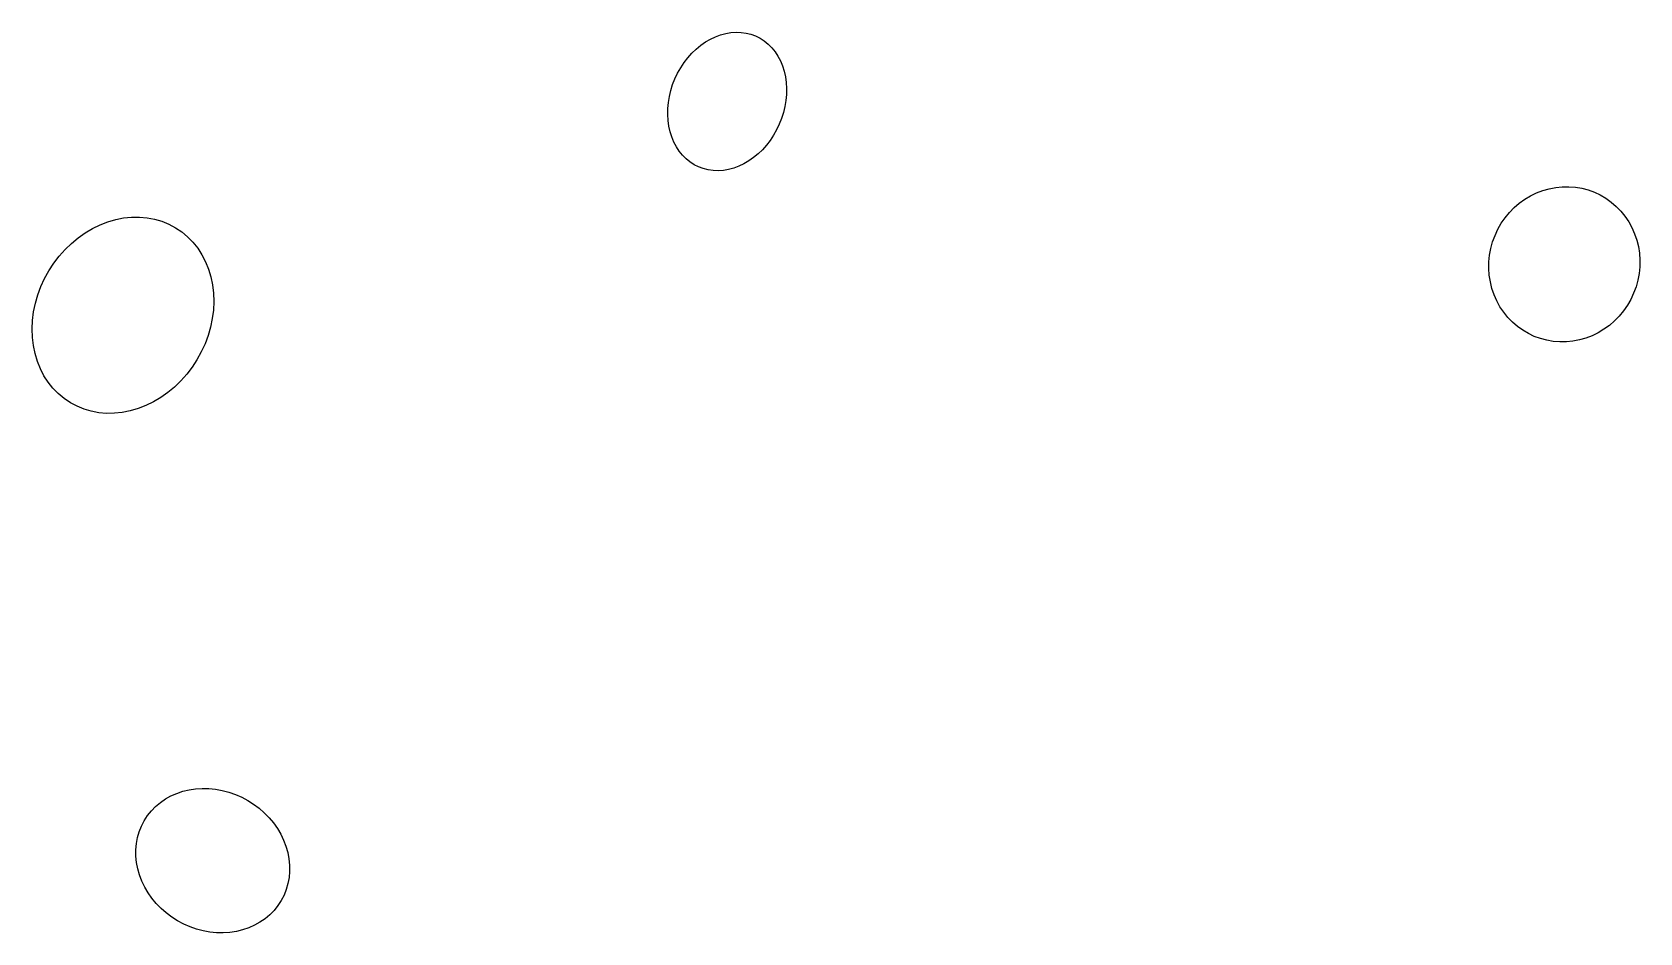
# Model space of a CAD drawing. Header units: metres. Extents: x -12209 to 21926, y -292849 to -276463.
# Drawn here: x 9554 to 15367, y -288736 to -285481 of the extents above; entities that cross this region are included whole.
import ezdxf

# ---------------------------------------------------------------- set-up
doc = ezdxf.new("R2010")
doc.units = ezdxf.units.M

msp = doc.modelspace()

# ---------------------------------------------------------------- linework, layer by layer
at = {"layer": 'LAYER'}
for p, q in [((11988.6, -285516.63), (12006.34, -285506.26)), ((11988.6, -285516.63), (12006.34, -285506.26)), ((12006.34, -285506.26), (12024.55, -285497.6)), ((12006.34, -285506.26), (12024.55, -285497.6)), ((12024.55, -285497.6), (12043.08, -285490.72)), ((12024.55, -285497.6), (12043.08, -285490.72)), ((12043.08, -285490.72), (12061.79, -285485.68)), ((12043.08, -285490.72), (12061.79, -285485.68)), ((12061.79, -285485.68), (12080.54, -285482.51)), ((12061.79, -285485.68), (12080.54, -285482.51)), ((12080.54, -285482.51), (12099.19, -285481.23)), ((12080.54, -285482.51), (12099.19, -285481.23)), ((12099.19, -285481.23), (12117.59, -285481.86)), ((12099.19, -285481.23), (12117.59, -285481.86)), ((12117.59, -285481.86), (12135.6, -285484.4)), ((12117.59, -285481.86), (12135.6, -285484.4)), ((12135.6, -285484.4), (12153.09, -285488.81)), ((12135.6, -285484.4), (12153.09, -285488.81)), ((12153.09, -285488.81), (12169.93, -285495.07)), ((12153.09, -285488.81), (12169.93, -285495.07)), ((12169.93, -285495.07), (12185.98, -285503.13)), ((12169.93, -285495.07), (12185.98, -285503.13)), ((12185.98, -285503.13), (12201.12, -285512.94)), ((12185.98, -285503.13), (12201.12, -285512.94)), ((11924.84, -285573.53), (11939.44, -285557.2)), ((11924.84, -285573.53), (11939.44, -285557.2)), ((11939.44, -285557.2), (11955.02, -285542.2)), ((11939.44, -285557.2), (11955.02, -285542.2)), ((11955.02, -285542.2), (11971.44, -285528.65)), ((11955.02, -285542.2), (11971.44, -285528.65)), ((11971.44, -285528.65), (11988.6, -285516.63)), ((11971.44, -285528.65), (11988.6, -285516.63)), ((12201.12, -285512.94), (12215.24, -285524.4)), ((12201.12, -285512.94), (12215.24, -285524.4)), ((12215.24, -285524.4), (12228.23, -285537.45)), ((12215.24, -285524.4), (12228.23, -285537.45)), ((12228.23, -285537.45), (12240, -285551.97)), ((12228.23, -285537.45), (12240, -285551.97)), ((12240, -285551.97), (12250.44, -285567.86)), ((12240, -285551.97), (12250.44, -285567.86)), ((12250.44, -285567.86), (12259.49, -285585)), ((12250.44, -285567.86), (12259.49, -285585)), ((11887.91, -285629.18), (11898.97, -285609.66)), ((11887.91, -285629.18), (11898.97, -285609.66)), ((11898.97, -285609.66), (11911.31, -285591.06)), ((11898.97, -285609.66), (11911.31, -285591.06)), ((11911.31, -285591.06), (11924.84, -285573.53)), ((11911.31, -285591.06), (11924.84, -285573.53)), ((12259.49, -285585), (12267.07, -285603.25)), ((12259.49, -285585), (12267.07, -285603.25)), ((12267.07, -285603.25), (12273.13, -285622.48)), ((12267.07, -285603.25), (12273.13, -285622.48)), ((12273.13, -285622.48), (12277.62, -285642.54)), ((12273.13, -285622.48), (12277.62, -285642.54)), ((11863.17, -285691.83), (11869.94, -285670.43)), ((11863.17, -285691.83), (11869.94, -285670.43)), ((11869.94, -285670.43), (11878.21, -285649.49)), ((11869.94, -285670.43), (11878.21, -285649.49)), ((11878.21, -285649.49), (11887.91, -285629.18)), ((11878.21, -285649.49), (11887.91, -285629.18)), ((12277.62, -285642.54), (12280.51, -285663.28)), ((12277.62, -285642.54), (12280.51, -285663.28)), ((12280.51, -285663.28), (12281.77, -285684.54)), ((12280.51, -285663.28), (12281.77, -285684.54)), ((12281.77, -285684.54), (12281.39, -285706.16)), ((12281.77, -285684.54), (12281.39, -285706.16)), ((11852.32, -285757.18), (11854.33, -285735.37)), ((11852.32, -285757.18), (11854.33, -285735.37)), ((11854.33, -285735.37), (11857.96, -285713.53)), ((11854.33, -285735.37), (11857.96, -285713.53)), ((11857.96, -285713.53), (11863.17, -285691.83)), ((11857.96, -285713.53), (11863.17, -285691.83)), ((12279.38, -285727.98), (12275.75, -285749.82)), ((12279.38, -285727.98), (12275.75, -285749.82)), ((12281.39, -285706.16), (12279.38, -285727.98)), ((12281.39, -285706.16), (12279.38, -285727.98)), ((11851.95, -285778.8), (11852.32, -285757.18)), ((11851.95, -285778.8), (11852.32, -285757.18)), ((11853.2, -285800.06), (11851.95, -285778.8)), ((11853.2, -285800.06), (11851.95, -285778.8)), ((11856.09, -285820.8), (11853.2, -285800.06)), ((11856.09, -285820.8), (11853.2, -285800.06)), ((12263.77, -285792.92), (12255.5, -285813.85)), ((12263.77, -285792.92), (12255.5, -285813.85)), ((12270.54, -285771.52), (12263.77, -285792.92)), ((12270.54, -285771.52), (12263.77, -285792.92)), ((12275.75, -285749.82), (12270.54, -285771.52)), ((12275.75, -285749.82), (12270.54, -285771.52)), ((11860.58, -285840.87), (11856.09, -285820.8)), ((11860.58, -285840.87), (11856.09, -285820.8)), ((11866.64, -285860.1), (11860.58, -285840.87)), ((11866.64, -285860.1), (11860.58, -285840.87)), ((11874.22, -285878.35), (11866.64, -285860.1)), ((11874.22, -285878.35), (11866.64, -285860.1)), ((12234.74, -285853.69), (12222.4, -285872.29)), ((12234.74, -285853.69), (12222.4, -285872.29)), ((12245.8, -285834.16), (12234.74, -285853.69)), ((12245.8, -285834.16), (12234.74, -285853.69)), ((12255.5, -285813.85), (12245.8, -285834.16)), ((12255.5, -285813.85), (12245.8, -285834.16)), ((11883.27, -285895.49), (11874.22, -285878.35)), ((11883.27, -285895.49), (11874.22, -285878.35)), ((11893.72, -285911.38), (11883.27, -285895.49)), ((11893.72, -285911.38), (11883.27, -285895.49)), ((11905.48, -285925.9), (11893.72, -285911.38)), ((11905.48, -285925.9), (11893.72, -285911.38)), ((12194.27, -285906.15), (12178.69, -285921.15)), ((12194.27, -285906.15), (12178.69, -285921.15)), ((12208.88, -285889.82), (12194.27, -285906.15)), ((12208.88, -285889.82), (12194.27, -285906.15)), ((12222.4, -285872.29), (12208.88, -285889.82)), ((12222.4, -285872.29), (12208.88, -285889.82)), ((11918.47, -285938.94), (11905.48, -285925.9)), ((11918.47, -285938.94), (11905.48, -285925.9)), ((11932.59, -285950.41), (11918.47, -285938.94)), ((11932.59, -285950.41), (11918.47, -285938.94)), ((11947.74, -285960.21), (11932.59, -285950.41)), ((11947.74, -285960.21), (11932.59, -285950.41)), ((11963.78, -285968.28), (11947.74, -285960.21)), ((11963.78, -285968.28), (11947.74, -285960.21)), ((11963.78, -285968.28), (11963.78, -285968.28)), ((11980.62, -285974.54), (11963.78, -285968.28)), ((11963.78, -285968.28), (11963.78, -285968.28)), ((11980.62, -285974.54), (11963.78, -285968.28)), ((11998.11, -285978.95), (11980.62, -285974.54)), ((11998.11, -285978.95), (11980.62, -285974.54)), ((12090.63, -285972.62), (12071.92, -285977.67)), ((12090.63, -285972.62), (12071.92, -285977.67)), ((12109.16, -285965.75), (12090.63, -285972.62)), ((12109.16, -285965.75), (12090.63, -285972.62)), ((12127.37, -285957.09), (12109.16, -285965.75)), ((12127.37, -285957.09), (12109.16, -285965.75)), ((12145.12, -285946.71), (12127.37, -285957.09)), ((12145.12, -285946.71), (12127.37, -285957.09)), ((12162.27, -285934.7), (12145.12, -285946.71)), ((12162.27, -285934.7), (12145.12, -285946.71)), ((12178.69, -285921.15), (12162.27, -285934.7)), ((12178.69, -285921.15), (12162.27, -285934.7)), ((12016.12, -285981.48), (11998.11, -285978.95)), ((12016.12, -285981.48), (11998.11, -285978.95)), ((12034.52, -285982.11), (12016.12, -285981.48)), ((12034.52, -285982.11), (12016.12, -285981.48)), ((12053.17, -285980.84), (12034.52, -285982.11)), ((12053.17, -285980.84), (12034.52, -285982.11)), ((12071.92, -285977.67), (12053.17, -285980.84)), ((12071.92, -285977.67), (12053.17, -285980.84)), ((14930.98, -286099.42), (14950.72, -286085.15)), ((14930.98, -286099.42), (14950.72, -286085.15)), ((14950.72, -286085.15), (14971.54, -286072.67)), ((14950.72, -286085.15), (14971.54, -286072.67)), ((14971.54, -286072.67), (14993.29, -286062.07)), ((14971.54, -286072.67), (14993.29, -286062.07)), ((14993.29, -286062.07), (15015.81, -286053.43)), ((14993.29, -286062.07), (15015.81, -286053.43)), ((15015.81, -286053.43), (15038.92, -286046.83)), ((15015.81, -286053.43), (15038.92, -286046.83)), ((15038.92, -286046.83), (15062.44, -286042.3)), ((15038.92, -286046.83), (15062.44, -286042.3)), ((15062.44, -286042.3), (15086.21, -286039.89)), ((15062.44, -286042.3), (15086.21, -286039.89)), ((15086.21, -286039.89), (15110.03, -286039.61)), ((15086.21, -286039.89), (15110.03, -286039.61)), ((15110.03, -286039.61), (15133.73, -286041.47)), ((15110.03, -286039.61), (15133.73, -286041.47)), ((15133.73, -286041.47), (15157.12, -286045.44)), ((15133.73, -286041.47), (15157.12, -286045.44)), ((15157.12, -286045.44), (15180.04, -286051.51)), ((15157.12, -286045.44), (15180.04, -286051.51)), ((15180.04, -286051.51), (15202.29, -286059.62)), ((15180.04, -286051.51), (15202.29, -286059.62)), ((15202.29, -286059.62), (15223.72, -286069.71)), ((15202.29, -286059.62), (15223.72, -286069.71)), ((15223.72, -286069.71), (15244.16, -286081.71)), ((15223.72, -286069.71), (15244.16, -286081.71)), ((15244.16, -286081.71), (15263.46, -286095.52)), ((15244.16, -286081.71), (15263.46, -286095.52)), ((9884.92, -286152.83), (9913.53, -286149.85)), ((9884.92, -286152.83), (9913.53, -286149.85)), ((9913.53, -286149.85), (9941.91, -286149.57)), ((9913.53, -286149.85), (9941.91, -286149.57)), ((9941.91, -286149.57), (9969.83, -286151.99)), ((9941.91, -286149.57), (9969.83, -286151.99)), ((14879.77, -286151.81), (14895.38, -286132.88)), ((14879.77, -286151.81), (14895.38, -286132.88)), ((14895.38, -286132.88), (14912.49, -286115.37)), ((14895.38, -286132.88), (14912.49, -286115.37)), ((14912.49, -286115.37), (14930.98, -286099.42)), ((14912.49, -286115.37), (14930.98, -286099.42)), ((15263.46, -286095.52), (15281.46, -286111.05)), ((15263.46, -286095.52), (15281.46, -286111.05)), ((15281.46, -286111.05), (15298.04, -286128.16)), ((15281.46, -286111.05), (15298.04, -286128.16)), ((15298.04, -286128.16), (15313.06, -286146.73)), ((15298.04, -286128.16), (15313.06, -286146.73)), ((15313.06, -286146.73), (15326.41, -286166.63)), ((15313.06, -286146.73), (15326.41, -286166.63)), ((9720.44, -286224.65), (9745.94, -286206.67)), ((9720.44, -286224.65), (9745.94, -286206.67)), ((9745.94, -286206.67), (9772.48, -286190.95)), ((9745.94, -286206.67), (9772.48, -286190.95)), ((9772.48, -286190.95), (9799.86, -286177.61)), ((9772.48, -286190.95), (9799.86, -286177.61)), ((9799.86, -286177.61), (9827.87, -286166.76)), ((9799.86, -286177.61), (9827.87, -286166.76)), ((9827.87, -286166.76), (9856.3, -286158.48)), ((9827.87, -286166.76), (9856.3, -286158.48)), ((9856.3, -286158.48), (9884.92, -286152.83)), ((9856.3, -286158.48), (9884.92, -286152.83)), ((9969.83, -286151.99), (9997.08, -286157.09)), ((9969.83, -286151.99), (9997.08, -286157.09)), ((9997.08, -286157.09), (10023.47, -286164.83)), ((9997.08, -286157.09), (10023.47, -286164.83)), ((10023.47, -286164.83), (10048.78, -286175.16)), ((10023.47, -286164.83), (10048.78, -286175.16)), ((10048.78, -286175.16), (10072.83, -286187.99)), ((10048.78, -286175.16), (10072.83, -286187.99)), ((10072.83, -286187.99), (10095.43, -286203.22)), ((10072.83, -286187.99), (10095.43, -286203.22)), ((10095.43, -286203.22), (10116.41, -286220.75)), ((10095.43, -286203.22), (10116.41, -286220.75)), ((14843.14, -286215.67), (14853.55, -286193.36)), ((14843.14, -286215.67), (14853.55, -286193.36)), ((14853.55, -286193.36), (14865.8, -286172.02)), ((14853.55, -286193.36), (14865.8, -286172.02)), ((14865.8, -286172.02), (14879.77, -286151.81)), ((14865.8, -286172.02), (14879.77, -286151.81)), ((15326.41, -286166.63), (15337.99, -286187.69)), ((15326.41, -286166.63), (15337.99, -286187.69)), ((15337.99, -286187.69), (15347.71, -286209.75)), ((15337.99, -286187.69), (15347.71, -286209.75)), ((9652.06, -286290.75), (9673.32, -286266.85)), ((9652.06, -286290.75), (9673.32, -286266.85)), ((9673.32, -286266.85), (9696.17, -286244.77)), ((9673.32, -286266.85), (9696.17, -286244.77)), ((9696.17, -286244.77), (9720.44, -286224.65)), ((9696.17, -286244.77), (9720.44, -286224.65)), ((10116.41, -286220.75), (10135.61, -286240.44)), ((10116.41, -286220.75), (10135.61, -286240.44)), ((10135.61, -286240.44), (10152.89, -286262.13)), ((10135.61, -286240.44), (10152.89, -286262.13)), ((10152.89, -286262.13), (10168.1, -286285.66)), ((10152.89, -286262.13), (10168.1, -286285.66)), ((14823.59, -286286.64), (14828.1, -286262.48)), ((14823.59, -286286.64), (14828.1, -286262.48)), ((14828.1, -286262.48), (14834.63, -286238.76)), ((14828.1, -286262.48), (14834.63, -286238.76)), ((14834.63, -286238.76), (14843.14, -286215.67)), ((14834.63, -286238.76), (14843.14, -286215.67)), ((15347.71, -286209.75), (15355.5, -286232.66)), ((15347.71, -286209.75), (15355.5, -286232.66)), ((15355.5, -286232.66), (15361.3, -286256.24)), ((15355.5, -286232.66), (15361.3, -286256.24)), ((15361.3, -286256.24), (15365.06, -286280.3)), ((15361.3, -286256.24), (15365.06, -286280.3)), ((9614.96, -286343.21), (9632.56, -286316.26)), ((9614.96, -286343.21), (9632.56, -286316.26)), ((9632.56, -286316.26), (9652.06, -286290.75)), ((9632.56, -286316.26), (9652.06, -286290.75)), ((10168.1, -286285.66), (10181.15, -286310.86)), ((10168.1, -286285.66), (10181.15, -286310.86)), ((10181.15, -286310.86), (10191.92, -286337.53)), ((10181.15, -286310.86), (10191.92, -286337.53)), ((14820.75, -286335.53), (14821.13, -286311.05)), ((14820.75, -286335.53), (14821.13, -286311.05)), ((14821.13, -286311.05), (14823.59, -286286.64)), ((14821.13, -286311.05), (14823.59, -286286.64)), ((15365.06, -286280.3), (15366.76, -286304.66)), ((15365.06, -286280.3), (15366.76, -286304.66)), ((15366.76, -286304.66), (15366.38, -286329.14)), ((15366.76, -286304.66), (15366.38, -286329.14)), ((9585.98, -286400.57), (9599.39, -286371.39)), ((9585.98, -286400.57), (9599.39, -286371.39)), ((9599.39, -286371.39), (9614.96, -286343.21)), ((9599.39, -286371.39), (9614.96, -286343.21)), ((10191.92, -286337.53), (10200.34, -286365.47)), ((10191.92, -286337.53), (10200.34, -286365.47)), ((10200.34, -286365.47), (10206.34, -286394.46)), ((10200.34, -286365.47), (10206.34, -286394.46)), ((14822.45, -286359.89), (14820.75, -286335.53)), ((14822.45, -286359.89), (14820.75, -286335.53)), ((14826.21, -286383.95), (14822.45, -286359.89)), ((14826.21, -286383.95), (14822.45, -286359.89)), ((15359.41, -286377.71), (15352.87, -286401.42)), ((15359.41, -286377.71), (15352.87, -286401.42)), ((15363.92, -286353.55), (15359.41, -286377.71)), ((15363.92, -286353.55), (15359.41, -286377.71)), ((15366.38, -286329.14), (15363.92, -286353.55)), ((15366.38, -286329.14), (15363.92, -286353.55)), ((9566.02, -286461.08), (9574.83, -286430.55)), ((9566.02, -286461.08), (9574.83, -286430.55)), ((9574.83, -286430.55), (9585.98, -286400.57)), ((9574.83, -286430.55), (9585.98, -286400.57)), ((10206.34, -286394.46), (10209.87, -286424.29)), ((10206.34, -286394.46), (10209.87, -286424.29)), ((10209.87, -286424.29), (10210.91, -286454.73)), ((10209.87, -286424.29), (10210.91, -286454.73)), ((14832.01, -286407.53), (14826.21, -286383.95)), ((14832.01, -286407.53), (14826.21, -286383.95)), ((14839.8, -286430.43), (14832.01, -286407.53)), ((14839.8, -286430.43), (14832.01, -286407.53)), ((14849.52, -286452.5), (14839.8, -286430.43)), ((14849.52, -286452.5), (14839.8, -286430.43)), ((15344.37, -286424.52), (15333.95, -286446.83)), ((15344.37, -286424.52), (15333.95, -286446.83)), ((15352.87, -286401.42), (15344.37, -286424.52)), ((15352.87, -286401.42), (15344.37, -286424.52)), ((9555.68, -286522.9), (9559.62, -286491.94)), ((9555.68, -286522.9), (9559.62, -286491.94)), ((9559.62, -286491.94), (9566.02, -286461.08)), ((9559.62, -286491.94), (9566.02, -286461.08)), ((10209.46, -286485.54), (10205.52, -286516.5)), ((10209.46, -286485.54), (10205.52, -286516.5)), ((10210.91, -286454.73), (10209.46, -286485.54)), ((10210.91, -286454.73), (10209.46, -286485.54)), ((14861.1, -286473.56), (14849.52, -286452.5)), ((14861.1, -286473.56), (14849.52, -286452.5)), ((14874.45, -286493.46), (14861.1, -286473.56)), ((14874.45, -286493.46), (14861.1, -286473.56)), ((14889.47, -286512.03), (14874.45, -286493.46)), ((14889.47, -286512.03), (14874.45, -286493.46)), ((15307.74, -286488.38), (15292.13, -286507.31)), ((15307.74, -286488.38), (15292.13, -286507.31)), ((15321.71, -286468.17), (15307.74, -286488.38)), ((15321.71, -286468.17), (15307.74, -286488.38)), ((15333.95, -286446.83), (15321.71, -286468.17)), ((15333.95, -286446.83), (15321.71, -286468.17)), ((9554.22, -286553.72), (9555.68, -286522.9)), ((9554.22, -286553.72), (9555.68, -286522.9)), ((9555.27, -286584.15), (9554.22, -286553.72)), ((9555.27, -286584.15), (9554.22, -286553.72)), ((10199.12, -286547.36), (10190.31, -286577.9)), ((10199.12, -286547.36), (10190.31, -286577.9)), ((10205.52, -286516.5), (10199.12, -286547.36)), ((10205.52, -286516.5), (10199.12, -286547.36)), ((14906.05, -286529.14), (14889.47, -286512.03)), ((14906.05, -286529.14), (14889.47, -286512.03)), ((14924.05, -286544.66), (14906.05, -286529.14)), ((14924.05, -286544.66), (14906.05, -286529.14)), ((14943.35, -286558.48), (14924.05, -286544.66)), ((14943.35, -286558.48), (14924.05, -286544.66)), ((15236.79, -286555.04), (15215.97, -286567.52)), ((15236.79, -286555.04), (15215.97, -286567.52)), ((15256.52, -286540.77), (15236.79, -286555.04)), ((15256.52, -286540.77), (15236.79, -286555.04)), ((15275.02, -286524.82), (15256.52, -286540.77)), ((15275.02, -286524.82), (15256.52, -286540.77)), ((15292.13, -286507.31), (15275.02, -286524.82)), ((15292.13, -286507.31), (15275.02, -286524.82)), ((9558.8, -286613.98), (9555.27, -286584.15)), ((9558.8, -286613.98), (9555.27, -286584.15)), ((9564.8, -286642.98), (9558.8, -286613.98)), ((9564.8, -286642.98), (9558.8, -286613.98)), ((10179.16, -286607.87), (10165.75, -286637.06)), ((10179.16, -286607.87), (10165.75, -286637.06)), ((10190.31, -286577.9), (10179.16, -286607.87)), ((10190.31, -286577.9), (10179.16, -286607.87)), ((14963.79, -286570.48), (14943.35, -286558.48)), ((14963.79, -286570.48), (14943.35, -286558.48)), ((14985.22, -286580.57), (14963.79, -286570.48)), ((14985.22, -286580.57), (14963.79, -286570.48)), ((14985.22, -286580.57), (14985.22, -286580.57)), ((15007.47, -286588.68), (14985.22, -286580.57)), ((14985.22, -286580.57), (14985.22, -286580.57)), ((15007.47, -286588.68), (14985.22, -286580.57)), ((15030.38, -286594.74), (15007.47, -286588.68)), ((15030.38, -286594.74), (15007.47, -286588.68)), ((15053.78, -286598.72), (15030.38, -286594.74)), ((15053.78, -286598.72), (15030.38, -286594.74)), ((15077.48, -286600.58), (15053.78, -286598.72)), ((15077.48, -286600.58), (15053.78, -286598.72)), ((15101.3, -286600.3), (15077.48, -286600.58)), ((15101.3, -286600.3), (15077.48, -286600.58)), ((15125.06, -286597.89), (15101.3, -286600.3)), ((15125.06, -286597.89), (15101.3, -286600.3)), ((15148.59, -286593.36), (15125.06, -286597.89)), ((15148.59, -286593.36), (15125.06, -286597.89)), ((15171.7, -286586.75), (15148.59, -286593.36)), ((15171.7, -286586.75), (15148.59, -286593.36)), ((15194.22, -286578.12), (15171.7, -286586.75)), ((15194.22, -286578.12), (15171.7, -286586.75)), ((15215.97, -286567.52), (15194.22, -286578.12)), ((15215.97, -286567.52), (15194.22, -286578.12)), ((9573.22, -286670.91), (9564.8, -286642.98)), ((9573.22, -286670.91), (9564.8, -286642.98)), ((9583.99, -286697.58), (9573.22, -286670.91)), ((9583.99, -286697.58), (9573.22, -286670.91)), ((10150.18, -286665.23), (10132.58, -286692.18)), ((10150.18, -286665.23), (10132.58, -286692.18)), ((10165.75, -286637.06), (10150.18, -286665.23)), ((10165.75, -286637.06), (10150.18, -286665.23)), ((9597.04, -286722.78), (9583.99, -286697.58)), ((9597.04, -286722.78), (9583.99, -286697.58)), ((9612.25, -286746.32), (9597.04, -286722.78)), ((9612.25, -286746.32), (9597.04, -286722.78)), ((10113.08, -286717.7), (10091.82, -286741.59)), ((10113.08, -286717.7), (10091.82, -286741.59)), ((10132.58, -286692.18), (10113.08, -286717.7)), ((10132.58, -286692.18), (10113.08, -286717.7)), ((9629.53, -286768.01), (9612.25, -286746.32)), ((9629.53, -286768.01), (9612.25, -286746.32)), ((9648.73, -286787.69), (9629.53, -286768.01)), ((9648.73, -286787.69), (9629.53, -286768.01)), ((9669.71, -286805.22), (9648.73, -286787.69)), ((9669.71, -286805.22), (9648.73, -286787.69)), ((10044.7, -286783.79), (10019.2, -286801.78)), ((10044.7, -286783.79), (10019.2, -286801.78)), ((10068.97, -286763.68), (10044.7, -286783.79)), ((10068.97, -286763.68), (10044.7, -286783.79)), ((10091.82, -286741.59), (10068.97, -286763.68)), ((10091.82, -286741.59), (10068.97, -286763.68)), ((9692.31, -286820.45), (9669.71, -286805.22)), ((9692.31, -286820.45), (9669.71, -286805.22)), ((9692.31, -286820.45), (9692.31, -286820.45)), ((9716.36, -286833.28), (9692.31, -286820.45)), ((9692.31, -286820.45), (9692.31, -286820.45)), ((9716.36, -286833.28), (9692.31, -286820.45)), ((9741.67, -286843.61), (9716.36, -286833.28)), ((9741.67, -286843.61), (9716.36, -286833.28)), ((9768.06, -286851.35), (9741.67, -286843.61)), ((9768.06, -286851.35), (9741.67, -286843.61)), ((9937.27, -286841.68), (9908.84, -286849.96)), ((9937.27, -286841.68), (9908.84, -286849.96)), ((9965.28, -286830.83), (9937.27, -286841.68)), ((9965.28, -286830.83), (9937.27, -286841.68)), ((9992.66, -286817.5), (9965.28, -286830.83)), ((9992.66, -286817.5), (9965.28, -286830.83)), ((10019.2, -286801.78), (9992.66, -286817.5)), ((10019.2, -286801.78), (9992.66, -286817.5)), ((9795.31, -286856.45), (9768.06, -286851.35)), ((9795.31, -286856.45), (9768.06, -286851.35)), ((9823.23, -286858.87), (9795.31, -286856.45)), ((9823.23, -286858.87), (9795.31, -286856.45)), ((9851.61, -286858.59), (9823.23, -286858.87)), ((9851.61, -286858.59), (9823.23, -286858.87)), ((9880.21, -286855.62), (9851.61, -286858.59)), ((9880.21, -286855.62), (9851.61, -286858.59)), ((9908.84, -286849.96), (9880.21, -286855.62)), ((9908.84, -286849.96), (9880.21, -286855.62)), ((10036.15, -288252.49), (10055.94, -288241.47)), ((10036.15, -288252.49), (10055.94, -288241.47)), ((10055.94, -288241.47), (10076.88, -288232.23)), ((10055.94, -288241.47), (10076.88, -288232.23)), ((10076.88, -288232.23), (10098.81, -288224.84)), ((10076.88, -288232.23), (10098.81, -288224.84)), ((10098.81, -288224.84), (10121.56, -288219.35)), ((10098.81, -288224.84), (10121.56, -288219.35)), ((10121.56, -288219.35), (10144.97, -288215.82)), ((10121.56, -288219.35), (10144.97, -288215.82)), ((10144.97, -288215.82), (10168.84, -288214.25)), ((10144.97, -288215.82), (10168.84, -288214.25)), ((10168.84, -288214.25), (10193.01, -288214.68)), ((10168.84, -288214.25), (10193.01, -288214.68)), ((10193.01, -288214.68), (10217.28, -288217.09)), ((10193.01, -288214.68), (10217.28, -288217.09)), ((10217.28, -288217.09), (10241.48, -288221.46)), ((10217.28, -288217.09), (10241.48, -288221.46)), ((10241.48, -288221.46), (10265.41, -288227.76)), ((10241.48, -288221.46), (10265.41, -288227.76)), ((10265.41, -288227.76), (10288.9, -288235.95)), ((10265.41, -288227.76), (10288.9, -288235.95)), ((10288.9, -288235.95), (10311.76, -288245.96)), ((10288.9, -288235.95), (10311.76, -288245.96)), ((9971.35, -288312.5), (9985.14, -288295.32)), ((9971.35, -288312.5), (9985.14, -288295.32)), ((9985.14, -288295.32), (10000.62, -288279.52)), ((9985.14, -288295.32), (10000.62, -288279.52)), ((10000.62, -288279.52), (10017.66, -288265.2)), ((10000.62, -288279.52), (10017.66, -288265.2)), ((10017.66, -288265.2), (10036.15, -288252.49)), ((10017.66, -288265.2), (10036.15, -288252.49)), ((10311.76, -288245.96), (10333.83, -288257.71)), ((10311.76, -288245.96), (10333.83, -288257.71)), ((10333.83, -288257.71), (10354.93, -288271.12)), ((10333.83, -288257.71), (10354.93, -288271.12)), ((10354.93, -288271.12), (10374.91, -288286.08)), ((10354.93, -288271.12), (10374.91, -288286.08)), ((10374.91, -288286.08), (10393.61, -288302.49)), ((10374.91, -288286.08), (10393.61, -288302.49)), ((9941.1, -288370.88), (9949.25, -288350.42)), ((9941.1, -288370.88), (9949.25, -288350.42)), ((9949.25, -288350.42), (9959.36, -288330.91)), ((9949.25, -288350.42), (9959.36, -288330.91)), ((9959.36, -288330.91), (9971.35, -288312.5)), ((9959.36, -288330.91), (9971.35, -288312.5)), ((9959.36, -288330.91), (9959.36, -288330.91)), ((9959.36, -288330.91), (9959.36, -288330.91)), ((10393.61, -288302.49), (10410.89, -288320.21)), ((10393.61, -288302.49), (10410.89, -288320.21)), ((10410.89, -288320.21), (10426.61, -288339.1)), ((10410.89, -288320.21), (10426.61, -288339.1)), ((10426.61, -288339.1), (10440.67, -288359.04)), ((10426.61, -288339.1), (10440.67, -288359.04)), ((10440.67, -288359.04), (10452.95, -288379.86)), ((10440.67, -288359.04), (10452.95, -288379.86)), ((9928.97, -288436.38), (9930.92, -288414.02)), ((9928.97, -288436.38), (9930.92, -288414.02)), ((9930.92, -288414.02), (9934.97, -288392.13)), ((9930.92, -288414.02), (9934.97, -288392.13)), ((9934.97, -288392.13), (9941.1, -288370.88)), ((9934.97, -288392.13), (9941.1, -288370.88)), ((10452.95, -288379.86), (10463.35, -288401.4)), ((10452.95, -288379.86), (10463.35, -288401.4)), ((10463.35, -288401.4), (10471.81, -288423.51)), ((10463.35, -288401.4), (10471.81, -288423.51)), ((9929.13, -288459.03), (9928.97, -288436.38)), ((9929.13, -288459.03), (9928.97, -288436.38)), ((9931.41, -288481.8), (9929.13, -288459.03)), ((9931.41, -288481.8), (9929.13, -288459.03)), ((10471.81, -288423.51), (10478.25, -288446.01)), ((10471.81, -288423.51), (10478.25, -288446.01)), ((10478.25, -288446.01), (10482.63, -288468.74)), ((10478.25, -288446.01), (10482.63, -288468.74)), ((10482.63, -288468.74), (10484.9, -288491.51)), ((10482.63, -288468.74), (10484.9, -288491.51)), ((9935.78, -288504.52), (9931.41, -288481.8)), ((9935.78, -288504.52), (9931.41, -288481.8)), ((9942.22, -288527.02), (9935.78, -288504.52)), ((9942.22, -288527.02), (9935.78, -288504.52)), ((9950.68, -288549.13), (9942.22, -288527.02)), ((9950.68, -288549.13), (9942.22, -288527.02)), ((10485.07, -288514.16), (10483.11, -288536.51)), ((10485.07, -288514.16), (10483.11, -288536.51)), ((10484.9, -288491.51), (10485.07, -288514.16)), ((10484.9, -288491.51), (10485.07, -288514.16)), ((9961.09, -288570.68), (9950.68, -288549.13)), ((9961.09, -288570.68), (9950.68, -288549.13)), ((9973.36, -288591.5), (9961.09, -288570.68)), ((9973.36, -288591.5), (9961.09, -288570.68)), ((9987.42, -288611.43), (9973.36, -288591.5)), ((9987.42, -288611.43), (9973.36, -288591.5)), ((10472.94, -288579.66), (10464.79, -288600.12)), ((10472.94, -288579.66), (10464.79, -288600.12)), ((10479.06, -288558.4), (10472.94, -288579.66)), ((10479.06, -288558.4), (10472.94, -288579.66)), ((10483.11, -288536.51), (10479.06, -288558.4)), ((10483.11, -288536.51), (10479.06, -288558.4)), ((10003.15, -288630.33), (9987.42, -288611.43)), ((10003.15, -288630.33), (9987.42, -288611.43)), ((10020.43, -288648.05), (10003.15, -288630.33)), ((10020.43, -288648.05), (10003.15, -288630.33)), ((10039.13, -288664.45), (10020.43, -288648.05)), ((10039.13, -288664.45), (10020.43, -288648.05)), ((10442.68, -288638.04), (10428.89, -288655.21)), ((10442.68, -288638.04), (10428.89, -288655.21)), ((10454.68, -288619.63), (10442.68, -288638.04)), ((10454.68, -288619.63), (10442.68, -288638.04)), ((10464.79, -288600.12), (10454.68, -288619.63)), ((10464.79, -288600.12), (10454.68, -288619.63)), ((10059.1, -288679.41), (10039.13, -288664.45)), ((10059.1, -288679.41), (10039.13, -288664.45)), ((10080.2, -288692.82), (10059.1, -288679.41)), ((10080.2, -288692.82), (10059.1, -288679.41)), ((10102.27, -288704.58), (10080.2, -288692.82)), ((10102.27, -288704.58), (10080.2, -288692.82)), ((10125.14, -288714.59), (10102.27, -288704.58)), ((10125.14, -288714.59), (10102.27, -288704.58)), ((10377.88, -288698.05), (10358.09, -288709.07)), ((10377.88, -288698.05), (10358.09, -288709.07)), ((10396.37, -288685.33), (10377.88, -288698.05)), ((10396.37, -288685.33), (10377.88, -288698.05)), ((10413.42, -288671.02), (10396.37, -288685.33)), ((10413.42, -288671.02), (10396.37, -288685.33)), ((10428.89, -288655.21), (10413.42, -288671.02)), ((10428.89, -288655.21), (10413.42, -288671.02)), ((10148.63, -288722.77), (10125.14, -288714.59)), ((10148.63, -288722.77), (10125.14, -288714.59)), ((10172.56, -288729.08), (10148.63, -288722.77)), ((10172.56, -288729.08), (10148.63, -288722.77)), ((10196.75, -288733.45), (10172.56, -288729.08)), ((10196.75, -288733.45), (10172.56, -288729.08)), ((10221.02, -288735.86), (10196.75, -288733.45)), ((10221.02, -288735.86), (10196.75, -288733.45)), ((10245.19, -288736.28), (10221.02, -288735.86)), ((10245.19, -288736.28), (10221.02, -288735.86)), ((10269.07, -288734.72), (10245.19, -288736.28)), ((10269.07, -288734.72), (10245.19, -288736.28)), ((10292.47, -288731.18), (10269.07, -288734.72)), ((10292.47, -288731.18), (10269.07, -288734.72)), ((10315.22, -288725.7), (10292.47, -288731.18)), ((10315.22, -288725.7), (10292.47, -288731.18)), ((10337.15, -288718.31), (10315.22, -288725.7)), ((10337.15, -288718.31), (10315.22, -288725.7)), ((10358.09, -288709.07), (10337.15, -288718.31)), ((10358.09, -288709.07), (10337.15, -288718.31))]:
    msp.add_line(p, q, dxfattribs=at)

doc.saveas('drawing.dxf')
